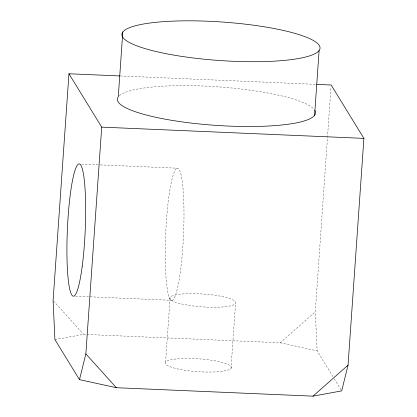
<?xml version="1.0" encoding="UTF-8"?>
<svg xmlns="http://www.w3.org/2000/svg" width="417" height="417" viewBox="0 0 417 417"><rect width="100%" height="100%" fill="white"/><g stroke="black" fill="none" stroke-linecap="round" stroke-linejoin="round"><path stroke-width="0.31" stroke-dasharray="2.08 1.56" d="M165.585 362.164L170.12 297.368M231.023 368.331A33.105 6.432 4 0 0 185.867 358.438A33.105 6.432 4 0 0 178.028 368.972A33.105 6.432 4 0 0 231.023 368.331L235.553 303.54A33.105 6.432 4 0 0 190.397 293.646A33.105 6.432 4 0 0 182.557 304.175A33.105 6.432 4 0 0 235.553 303.54M332.938 376.629L317.118 350.859L315.288 311.786L331.009 86.955M54.924 339.61L83.603 334.345L280.25 342.779L315.288 311.786M120.351 75.962L316.185 84.364M81.534 164.084L99.642 164.861M100.294 164.892L177.913 168.218A66.214 8.929 -87.5 0 1 180.509 270.742A66.214 8.929 -87.5 0 1 165.356 263.794A66.214 8.929 -87.5 0 1 177.913 168.218M75.534 296.179L171.272 300.287M280.25 342.779L317.118 350.859M53.527 301.022L83.603 334.345M334.283 378.824L341.017 389.786M119.267 95.733A99.319 19.291 4 0 1 218.081 86.845A99.319 19.291 4 0 1 314.183 109.483"/><path stroke-width="0.63" d="M119.7 75.936L68.951 73.762L53.095 300.542L54.924 339.61L79.491 379.637L116.364 387.716L313.011 396.15L341.69 390.885L348.049 365.156L363.905 138.376L331.145 85.005L316.831 84.39M79.491 379.637L85.855 353.913L101.712 127.133L68.951 73.762M122.806 32.02L118.277 96.817A99.319 19.291 4 0 0 215.777 125.361A99.319 19.291 4 0 0 314.752 110.286M314.58 115.321L319.114 50.53A99.319 19.291 4 0 0 183.647 20.85A99.319 19.291 4 0 0 160.123 52.443A99.319 19.291 4 0 0 319.114 50.53M313.011 396.15L348.049 365.156M101.712 127.133L363.905 138.376M85.855 353.913L116.364 387.716M82.185 266.52A66.214 8.929 -87.5 0 0 79.59 164.001A66.214 8.929 -87.5 0 0 67.028 259.577A66.214 8.929 -87.5 0 0 82.185 266.52"/></g></svg>
